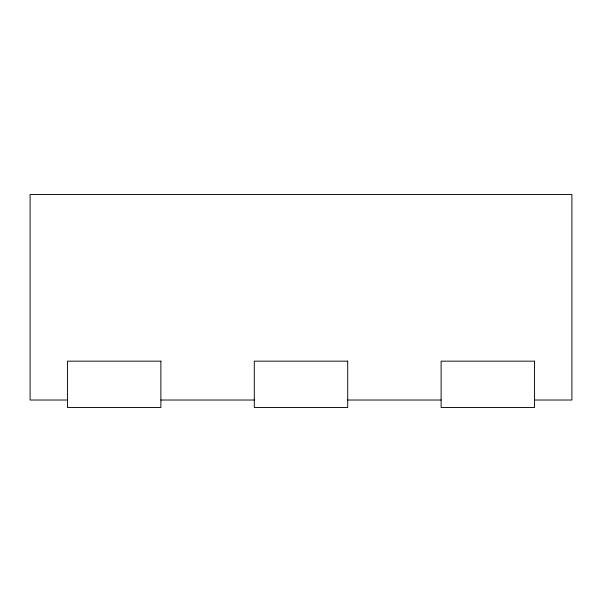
<?xml version="1.0" encoding="UTF-8"?>
<svg xmlns="http://www.w3.org/2000/svg" width="602" height="602" viewBox="0 0 602 602"><rect width="100%" height="100%" fill="white"/><g stroke="black" fill="none" stroke-linecap="round" stroke-linejoin="round"><path stroke-width="0.9" d="M67.469 400.021L30.1 400.021L30.1 194.506L571.9 194.506L571.9 400.021L534.531 400.021M160.877 400.021L254.292 400.021M347.708 400.021L441.123 400.021M160.877 361.162L67.469 361.162L67.469 407.494L160.877 407.494L160.877 361.162M347.708 361.162L254.292 361.162L254.292 407.494L347.708 407.494L347.708 361.162M534.531 361.162L441.123 361.162L441.123 407.494L534.531 407.494L534.531 361.162"/></g></svg>
